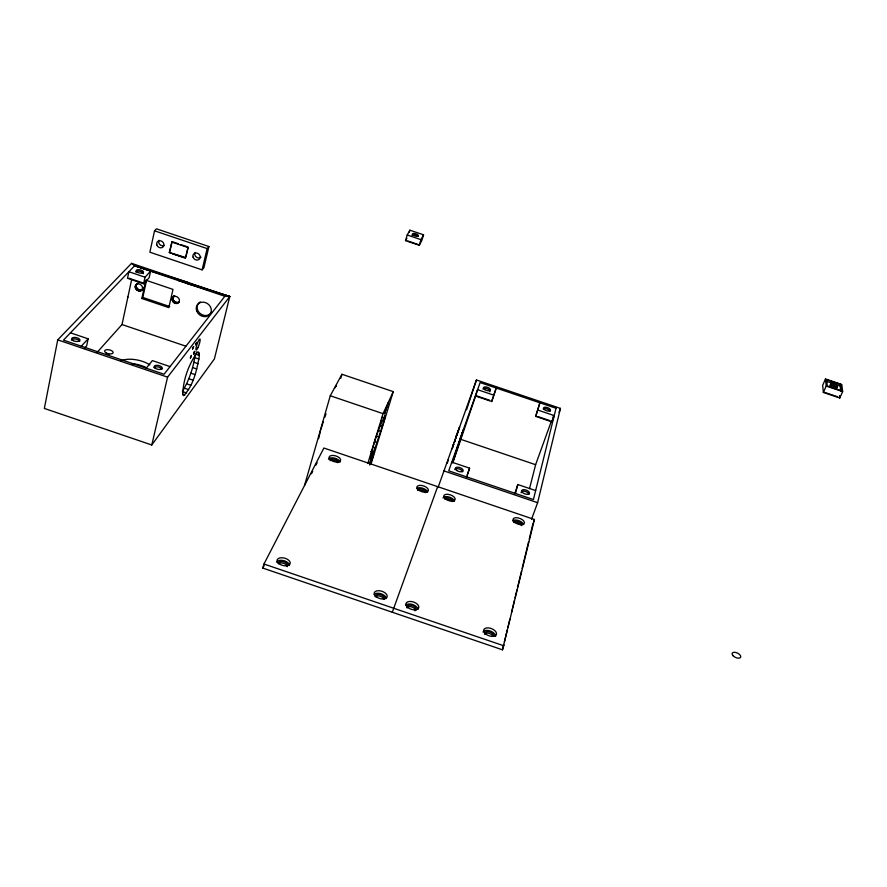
<?xml version="1.0" encoding="UTF-8"?>
<svg xmlns="http://www.w3.org/2000/svg" width="887" height="887" viewBox="0 0 887 887"><rect width="100%" height="100%" fill="white"/><g stroke="black" fill="none" stroke-linecap="round" stroke-linejoin="round"><path stroke-width="1.33" d="M140.933 290.714L143.162 288.452C140.456 294.972 131.265 287.455 137.086 283.652L135.567 285.392M141.898 289.65C138.838 291.136 134.935 287.443 136.554 284.339M141.654 290.204C144.781 287.011 139.314 281.767 136.11 284.705M173.919 296.114C170.77 299.296 176.191 304.496 179.429 301.602C175.648 307.423 168.297 298.42 174.661 295.604L172.455 297.877M186.614 392.963L182.4 391.533C189.142 380.124 193.699 367.207 195.184 354.013L199.398 355.443C197.036 369.358 193.676 385.446 183.576 395.635L182.755 394.77C183.055 379.913 188.598 364.59 197.169 352.483L198.444 352.006L199.398 355.443M336.339 386.155L336.361 385.268L335.02 387.785M384.692 418.243L385.036 415.238C378.383 428.975 373.094 444.032 370.201 458.978L375.157 447.802L383.794 421.713L384.692 418.243L382.164 417.234M57.722 339.865L44.35 408.441L151.788 444.986L214.41 358.913L229.766 296.568L131.542 263.35L57.722 339.865L167.576 377.141L229.766 296.568L134.613 265.756L131.542 263.35M70.461 332.825L88.112 338.812L86.671 345.83L84.121 348.613M318.621 438.655L320.54 430.616M97.082 352.416L122.007 324.542L131.431 280.58M154.538 230.82L149.87 252.207L202.114 269.859L203.899 267.763L208.911 246.542L156.489 228.835L154.538 230.82L207.137 248.582L208.911 246.542M143.605 283.74L145.036 277.199L150.613 271.156L149.182 277.653L143.605 283.74L127.495 278.285L128.892 271.732L145.036 277.199M141.842 298.498L145.845 280.203L172.987 289.395L168.829 307.645L141.842 298.498L142.807 297.433L146.521 280.458M169.295 252.529L185.771 257.563L185.405 257.973L169.295 252.529L172.034 241.619L178.243 243.714M169.683 252.119L172.034 241.619M185.405 257.973L188.188 247.074L186.07 256.243M151.788 444.986L167.576 377.141M202.114 269.859L207.137 248.582M531.513 519.338L537.622 502.685L560.44 408.386L476.452 379.98L438.012 487.606M502.485 649.816L534.429 519.494L323.888 448.024L263.96 564.021L262.818 568.09L502.485 649.816L503.772 644.483M504.415 641.822L507.32 629.814M507.963 627.153L509.892 619.148M511.5 612.485L514.405 600.477M515.048 597.816L516.977 589.811M517.62 587.139L521.489 571.139M522.133 568.478L528.574 541.802M529.217 539.141L533.087 523.13M535.693 416.391L539.895 402.809L535.693 416.391L551.936 421.89L553.466 415.737M529.506 488.659L535.615 464.699L551.392 421.092M457.215 433.688L455.84 438.067L456.373 436.67M514.726 493.815L517.831 484.535L535.648 490.578M515.425 493.438L517.831 484.535M304.507 485.511L330.263 395.768L341.938 374.27L393.263 391.644L371.11 463.79M340.796 378.239L341.938 374.27M320.861 429.541L323.256 421.824M405.536 240.643L407.211 235.011L409.905 230.199L423.554 234.8L421.868 240.388L419.274 245.267L405.536 240.643L406.889 238.226M409.24 232.438L409.905 230.199M369.524 464.921L371.11 459.621M453.19 445.451L453.623 444.121M419.274 245.267L420.97 239.645L423.554 234.8M454.843 440.883L455.286 439.531M367.783 463.546L383.04 413.652L393.263 391.644M370.367 464.6L373.527 454.321L369.469 463.28M458.135 430.993L457.825 431.914L458.135 430.927M452.813 446.471L452.625 447.07L452.825 446.538M392.298 612.252L437.646 486.641M457.348 433.255L457.703 432.18M458.623 430.062L459.599 427.013L457.337 433.333M454.599 441.504L454.288 442.458L454.587 441.637M466.54 409.772L476.452 379.98M466.462 477.439L469.6 468.181L451.805 462.149M491.697 401.512L493.848 395.181L477.583 389.681L475.465 396.012L491.697 401.512L496.221 388.04L494.081 394.316M452.858 462.715L475.787 395.513M457.404 447.236C456.173 450.973 458.834 442.968 457.537 446.926M461.905 434.042L461.55 435.162L463.901 428.476L460.153 439.531L462.537 432.235L462.171 433.277M447.281 463.125L448.456 459.654M457.681 432.856L458.169 431.426M459.056 442.591C457.736 446.593 460.497 438.322 459.167 442.347M452.614 462.77L459.909 440.706L452.78 461.118M453.057 445.839L453.59 444.21M454.721 441.271L455.253 439.619M467.294 474.933L469.6 468.181M456.75 435.572L457.193 434.275M452.182 448.8L453.689 444.487M324.819 417.245L326.028 413.808M551.936 421.89L554.22 415.604L537.932 410.093M559.043 412.233L560.44 408.386M533.53 521.922L534.429 519.494M454.809 441.338L455.474 439.564M144.903 283.995L146.333 280.37M825.509 378.96L822.681 385.302L823.358 392.453L839.767 397.986L842.65 391.61L841.796 384.448L825.509 378.96L826.207 386.067L823.358 392.453M840.743 390.868L840.155 385.878L840.776 384.514L826.606 379.736L827.227 385.923L841.508 390.735L840.776 384.514M262.818 568.09L264.082 565.64M311.448 473.78L312.712 471.33M315.861 465.209L317.125 462.759M177.71 280.325L229.766 296.568L224.855 296.28L164.073 374.247L63.476 340.131L134.613 265.756L188.055 282.454M178.52 302.678C181.369 299.828 177.123 294.939 173.741 296.69M146.222 368.194L152.364 360.599L170.038 366.597M175.948 303.498L176.868 302.423M176.901 303.465L179.429 301.602M174.074 302.866L174.994 301.78M174.983 303.299L175.903 302.212M173.275 302.234L174.196 301.148M172.233 300.56L173.153 299.473M120.92 361.319L122.04 359.989M172.643 301.447L173.575 300.36M172.133 298.708L173.054 297.633M172.056 299.618L172.976 298.542M142.519 288.685L143.483 287.621M139.115 291.036L140.091 289.971M140.068 290.991L141.033 289.927M137.241 290.393L138.217 289.339M138.15 290.825L139.126 289.772M136.443 289.761L137.418 288.707M81.305 346.174L88.112 338.812M135.378 288.087L136.354 287.022M135.8 288.974L136.775 287.92M136.842 284.195L137.818 283.141M135.256 286.224L136.232 285.17M135.19 287.144L136.166 286.091M134.613 265.756L187.157 283.518L229.766 296.568M407.211 235.011L420.97 239.645M825.997 381.111L840.155 385.878M407.82 240.998L418.564 244.624M826.207 386.067L842.65 391.61M824.367 392.309L837.328 396.677M180.726 244.557L186.946 246.653M171.657 242.029L187.811 247.484M172.876 253.904L184.352 257.784M187.157 283.518L224.855 296.28M128.948 278.208L142.94 282.942M476.696 395.868L489.513 400.203M538.165 416.657L549.718 420.571M142.807 297.433L169.75 306.558M122.007 324.542L185.838 346.174M461.107 439.453L535.615 464.699M330.263 395.768L383.04 413.652M196.027 351.951L199.198 353.026M194.83 357.661L199.032 359.091M381.188 420.826L383.794 421.713M193.931 362.284L198.123 363.703M379.88 425.316L382.485 426.203M192.557 367.562L196.737 368.981M378.25 430.528L380.856 431.404M190.794 373.161L194.974 374.58M376.41 436.105L379.004 436.981M188.765 378.705L192.945 380.124M374.458 441.693L377.064 442.58M443.6 470.786L537.622 502.685M186.592 383.838L190.783 385.257M372.551 446.926L375.157 447.802M184.418 388.207L188.621 389.637M370.799 451.45L373.405 452.337M182.777 394.305L184.895 395.014M263.96 564.021L503.971 645.847M127.495 296.513L127.795 297.555M839.49 395.58L839.767 397.986M201.039 257.175A3.825 3.36 39.6 0 1 195.107 252.44M164.206 245.477A3.836 3.337 41.1 0 1 158.973 240.233M330.097 460.652A4.28 2.151 16.1 0 1 334.188 460.375A4.28 2.151 16.1 0 1 337.736 462.692M375.279 596.696A4.801 2.728 17.9 0 1 379.791 596.131A4.801 2.728 17.9 0 1 383.838 598.913M418.298 490.267A4.28 2.162 18.1 0 1 425.305 492.651M278.44 563.688A4.812 2.716 15.2 0 1 283.718 563.356A4.812 2.716 15.2 0 1 287.2 566.671M330.108 459.754A4.28 2.151 16.1 0 1 335.12 459.178A4.28 2.151 16.1 0 1 338.202 462.493M278.23 563.478A4.812 2.705 15.3 0 1 284.15 561.881A4.812 2.705 15.3 0 1 287 566.471M375.245 596.552A4.812 2.728 17.9 0 1 380.257 594.667A4.812 2.728 17.9 0 1 384.448 598.947M417.744 490.311A4.28 2.162 18.1 0 1 422.09 488.937A4.28 2.162 18.1 0 1 425.915 492.496M328.489 459.2A5.998 3.016 16.1 0 1 334.754 458.169A5.998 3.016 16.1 0 1 339.976 462.271M416.58 488.604A5.998 3.027 18.1 0 1 422.744 488.238A5.998 3.027 18.1 0 1 427.601 492.141M374.103 594.379A6.73 3.814 17.9 0 1 381.244 593.835A6.73 3.814 17.9 0 1 386.388 598.559M276.578 562.17A6.741 3.792 15.3 0 1 283.785 560.651A6.741 3.792 15.3 0 1 289.506 565.54M412.023 235.421A3.149 1.175 17 0 1 414.44 234.767A3.149 1.175 17 0 1 417.921 236.463M153.983 367.595A4.158 1.951 12.6 0 1 158.119 366.963A4.158 1.951 12.6 0 1 161.844 369.203M135.8 272.054A3.781 1.597 12.7 0 1 139.78 271.289A3.781 1.597 12.7 0 1 143.184 273.662M71.437 340.142A4.202 1.929 11.2 0 1 75.462 339.011A4.202 1.929 11.2 0 1 79.63 341.318M454.831 469.633A4.102 2.007 18.7 0 1 458.856 468.913A4.102 2.007 18.7 0 1 462.637 471.74M521.168 492.684A4.113 2.007 20.1 0 1 524.539 491.243A4.113 2.007 20.1 0 1 528.94 494.225M543.243 408.962A3.725 1.641 19.7 0 1 546.946 408.94A3.725 1.641 19.7 0 1 550.04 411.269M445.041 499.17A4.28 2.162 18.7 0 1 452.06 501.554M514.161 522.609A4.291 2.162 20.2 0 1 518.463 522.953A4.291 2.162 20.2 0 1 521.456 525.636M406.845 607.407A4.812 2.728 18.7 0 1 411.89 606.996A4.812 2.728 18.7 0 1 415.626 610.4M484.424 633.917A4.823 2.728 20.9 0 1 488.726 633.274A4.823 2.728 20.9 0 1 492.928 636.112M444.598 498.66A4.28 2.162 18.7 0 1 449.354 498.006A4.28 2.162 18.7 0 1 452.703 501.421M513.828 522.133A4.291 2.162 20.2 0 1 518.95 521.623A4.291 2.162 20.2 0 1 521.667 525.392M415.67 610.289A4.812 2.728 18.7 0 1 415.005 610.755M407.111 608.061A4.812 2.728 18.7 0 1 411.169 605.233A4.812 2.728 18.7 0 1 416.047 609.668M484.59 633.839A4.823 2.728 20.9 0 1 489.258 631.832A4.823 2.728 20.9 0 1 493.737 636.212M405.658 605.134A6.73 3.814 18.7 0 1 412.721 604.568A6.73 3.814 18.7 0 1 417.954 609.325M482.96 632.032A6.752 3.814 20.9 0 1 490.067 630.923A6.752 3.814 20.9 0 1 495.633 636.278M512.597 520.891A6.009 3.027 20.2 0 1 518.64 520.58A6.009 3.027 20.2 0 1 523.574 524.616M443.012 498.017A5.998 3.027 18.7 0 1 449.088 497.019A5.998 3.027 18.7 0 1 454.399 501.277M482.971 389.027A3.714 1.641 18.6 0 1 487.473 388.839A3.714 1.641 18.6 0 1 489.746 391.766M106.717 353.935A4.335 2.018 11.7 0 1 108.913 354.246M123.481 359.934A19.747 9.325 12.2 0 1 149.781 364.834M131.531 363.603A19.714 9.358 12.2 0 1 145.911 367.44M211.527 312.169A7.905 6.874 36.7 0 1 199.863 313.255A7.905 6.874 36.7 0 1 200.251 301.902M190.395 358.038L191.437 355.465L190.395 358.038M193.543 353.935L194.575 351.385L193.543 353.935M192.546 348.957L193.61 346.507L192.546 348.957M195.717 344.81L196.681 342.415L195.717 344.81M384.648 413.076L384.537 413.919L388.295 402.864L384.648 413.076M556.038 408.264L533.42 499.547L448.722 470.809L480.111 382.585L556.038 408.264M455.53 438.311L456.528 435.384L455.53 438.311M459.898 439.786L460.885 436.87L459.898 439.786M733.028 655.67A4.668 2.384 25.7 0 0 740.457 657.533A4.668 2.384 25.7 0 0 735.833 652.477A4.668 2.384 25.7 0 0 733.028 655.67M193.056 257.152A3.836 3.36 39.5 0 0 199.242 259.248A3.836 3.36 39.5 0 0 197.324 253.172A3.836 3.36 39.5 0 0 193.056 257.152M156.833 244.912A3.847 3.348 41 0 0 163.008 247.007A3.847 3.348 41 0 0 161.046 240.92A3.847 3.348 41 0 0 156.833 244.912M330.862 460.165A5.998 3.005 16.2 0 0 340.519 460.675A5.998 3.005 16.2 0 0 333.168 455.441A5.998 3.005 16.2 0 0 330.862 460.165M417.965 489.535A5.998 3.016 18.1 0 0 427.922 491.298A5.998 3.016 18.1 0 0 421.99 485.511A5.998 3.016 18.1 0 0 417.965 489.535M376.376 596.873A6.741 3.803 17.9 0 0 387.098 597.018A6.741 3.803 17.9 0 0 378.682 590.687A6.741 3.803 17.9 0 0 376.376 596.873M279.017 563.688A6.752 3.792 15.3 0 0 290.027 563.932A6.752 3.792 15.3 0 0 281.933 557.723A6.752 3.792 15.3 0 0 279.017 563.688M413.431 235.31A3.149 1.175 17 0 0 418.398 235.909A3.149 1.175 17 0 0 414.417 233.492A3.149 1.175 17 0 0 413.431 235.31M155.125 368.183A4.158 1.951 12.6 0 0 162.055 368.704A4.158 1.951 12.6 0 0 157.387 365.3A4.158 1.951 12.6 0 0 155.125 368.183M136.997 271.999A3.781 1.597 12.7 0 0 143.295 272.631A3.781 1.597 12.7 0 0 139.104 269.726A3.781 1.597 12.7 0 0 136.997 271.999M73.41 340.675A4.202 1.929 11.2 0 0 79.963 340.32A4.202 1.929 11.2 0 0 74.175 337.415A4.202 1.929 11.2 0 0 73.41 340.675M456.705 470.476A4.102 1.996 18.7 0 0 463.103 470.809A4.102 1.996 18.7 0 0 457.814 467.194A4.102 1.996 18.7 0 0 456.705 470.476M522.476 492.451A4.113 1.996 20 0 0 529.217 493.782A4.113 1.996 20 0 0 525.049 489.79A4.113 1.996 20 0 0 522.476 492.451M544.241 409.461A3.725 1.641 19.7 0 0 550.317 410.736A3.725 1.641 19.7 0 0 546.503 407.333A3.725 1.641 19.7 0 0 544.241 409.461M406.956 606.664A6.741 3.814 18.7 0 0 418.187 608.659A6.741 3.814 18.7 0 0 411.856 601.586A6.741 3.814 18.7 0 0 406.956 606.664M485.511 633.806A6.763 3.803 20.9 0 0 496.332 634.737A6.763 3.803 20.9 0 0 488.449 627.885A6.763 3.803 20.9 0 0 485.511 633.806M514.183 521.922A6.021 3.016 20.2 0 0 524.04 523.818A6.021 3.016 20.2 0 0 517.964 517.864A6.021 3.016 20.2 0 0 514.183 521.922M445.607 499.115A5.998 3.016 18.7 0 0 455.086 499.725A5.998 3.016 18.7 0 0 447.625 494.281A5.998 3.016 18.7 0 0 445.607 499.115M831.651 385.512A3.825 1.397 22.8 0 0 837.516 386.821A3.825 1.397 22.8 0 0 832.948 383.45A3.825 1.397 22.8 0 0 831.651 385.512M831.03 386.887A3.814 1.397 22.8 0 0 836.907 388.184A3.814 1.397 22.8 0 0 832.339 384.814A3.814 1.397 22.8 0 0 831.03 386.887M484.723 389.604A3.714 1.641 18.6 0 0 490.467 390.047A3.714 1.641 18.6 0 0 485.632 386.92A3.714 1.641 18.6 0 0 484.723 389.604M105.985 352.849A4.335 2.018 11.8 0 0 113.037 352.926A4.335 2.018 11.8 0 0 107.604 349.644A4.335 2.018 11.8 0 0 105.985 352.849M197.901 347.693A5.832 1.031 -71.1 0 0 199.952 339.034A5.832 1.031 -71.1 0 0 196.282 346.895A5.832 1.031 -71.1 0 0 197.901 347.693M196.703 311.015A7.916 6.885 36.7 0 0 209.62 314.73A7.916 6.885 36.7 0 0 205.041 302.456A7.916 6.885 36.7 0 0 196.703 311.015"/></g></svg>
